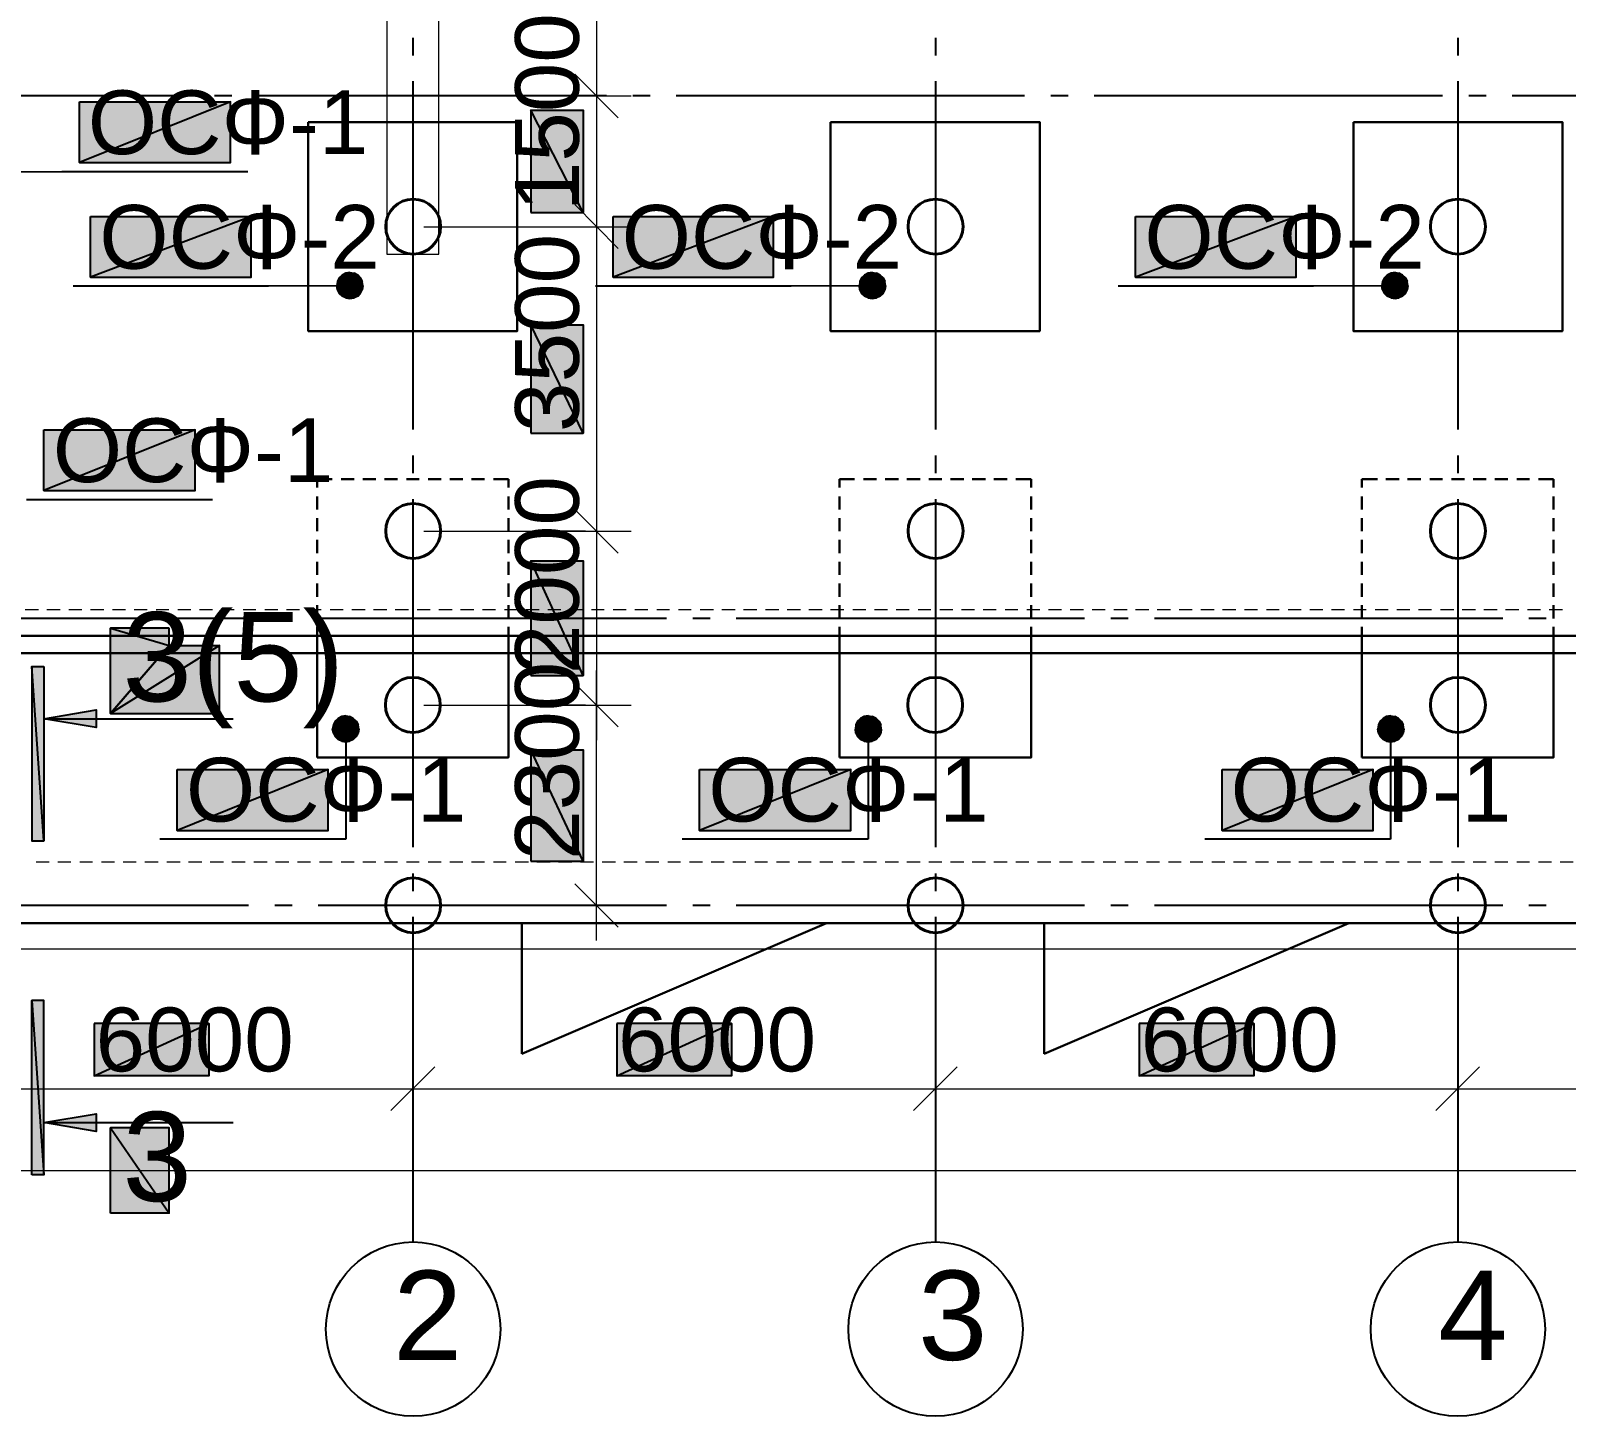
# Model space of a CAD drawing. Extents: x 8 to 21351, y 0 to 420.
# Drawn here: x 8861.2 to 8949.4, y 127.7 to 207.3 of the extents above; entities that cross this region are included whole.
import ezdxf

# ---------------------------------------------------------------- set-up
doc = ezdxf.new("R2010")
doc.units = 0
doc.styles.add('TEYPDFCAD_TEXT', font='arial.ttf')

msp = doc.modelspace()

# ---------------------------------------------------------------- hatches: boundary and pattern name
at = {"true_color": 0xffffff}
h = msp.add_hatch(color=0, dxfattribs=at)
h.paths.add_polyline_path([(8864.03, 203.221), (8872.708, 203.221), (8864.03, 199.729)])
h.paths.add_polyline_path([(8872.708, 203.221), (8864.03, 199.729), (8872.708, 199.729)])
h = msp.add_hatch(color=0, dxfattribs=at)
h.paths.add_polyline_path([(8889.959, 196.871), (8892.964, 196.871), (8889.959, 202.734)])
h.paths.add_polyline_path([(8892.964, 196.871), (8889.959, 202.734), (8892.964, 202.734)])
h = msp.add_hatch(color=0, dxfattribs=at)
h.paths.add_polyline_path([(8864.665, 196.638), (8873.893, 196.638), (8864.665, 193.146)])
h.paths.add_polyline_path([(8873.893, 196.638), (8864.665, 193.146), (8873.893, 193.146)])
h = msp.add_hatch(color=0, dxfattribs=at)
h.paths.add_polyline_path([(8894.679, 196.638), (8903.886, 196.638), (8894.679, 193.146)])
h.paths.add_polyline_path([(8903.886, 196.638), (8894.679, 193.146), (8903.886, 193.146)])
h = msp.add_hatch(color=0, dxfattribs=at)
h.paths.add_polyline_path([(8924.672, 196.638), (8933.901, 196.638), (8924.672, 193.146)])
h.paths.add_polyline_path([(8933.901, 196.638), (8924.672, 193.146), (8933.901, 193.146)])
h = msp.add_hatch(color=7)
h.paths.add_polyline_path([(8879.333, 193.379), (8879.121, 193.273), (8879.566, 192.659)])
h.paths.add_polyline_path([(8879.121, 193.273), (8879.566, 192.659), (8878.952, 193.103)])
h.paths.add_polyline_path([(8879.566, 192.659), (8878.952, 193.103), (8878.846, 192.892)])
h = msp.add_hatch(color=7)
h.paths.add_polyline_path([(8880.01, 193.273), (8879.799, 193.379), (8879.566, 192.659)])
h.paths.add_polyline_path([(8879.799, 193.379), (8879.566, 192.659), (8879.566, 193.421)])
h.paths.add_polyline_path([(8879.566, 192.659), (8879.566, 193.421), (8879.333, 193.379)])
h = msp.add_hatch(color=7)
h.paths.add_polyline_path([(8880.307, 192.659), (8880.264, 192.892), (8879.566, 192.659)])
h.paths.add_polyline_path([(8880.264, 192.892), (8879.566, 192.659), (8880.159, 193.103)])
h.paths.add_polyline_path([(8879.566, 192.659), (8880.159, 193.103), (8880.01, 193.273)])
h = msp.add_hatch(color=7)
h.paths.add_polyline_path([(8909.326, 193.379), (8909.115, 193.273), (8909.559, 192.659)])
h.paths.add_polyline_path([(8909.115, 193.273), (8909.559, 192.659), (8908.945, 193.103)])
h.paths.add_polyline_path([(8909.559, 192.659), (8908.945, 193.103), (8908.839, 192.892)])
h = msp.add_hatch(color=7)
h.paths.add_polyline_path([(8910.004, 193.273), (8909.792, 193.379), (8909.559, 192.659)])
h.paths.add_polyline_path([(8909.792, 193.379), (8909.559, 192.659), (8909.559, 193.421)])
h.paths.add_polyline_path([(8909.559, 192.659), (8909.559, 193.421), (8909.326, 193.379)])
h = msp.add_hatch(color=7)
h.paths.add_polyline_path([(8910.321, 192.659), (8910.279, 192.892), (8909.559, 192.659)])
h.paths.add_polyline_path([(8910.279, 192.892), (8909.559, 192.659), (8910.173, 193.103)])
h.paths.add_polyline_path([(8909.559, 192.659), (8910.173, 193.103), (8910.004, 193.273)])
h = msp.add_hatch(color=7)
h.paths.add_polyline_path([(8939.341, 193.379), (8939.129, 193.273), (8939.573, 192.659)])
h.paths.add_polyline_path([(8939.129, 193.273), (8939.573, 192.659), (8938.96, 193.103)])
h.paths.add_polyline_path([(8939.573, 192.659), (8938.96, 193.103), (8938.854, 192.892)])
h = msp.add_hatch(color=7)
h.paths.add_polyline_path([(8939.997, 193.273), (8939.785, 193.379), (8939.573, 192.659)])
h.paths.add_polyline_path([(8939.785, 193.379), (8939.573, 192.659), (8939.573, 193.421)])
h.paths.add_polyline_path([(8939.573, 192.659), (8939.573, 193.421), (8939.341, 193.379)])
h = msp.add_hatch(color=7)
h.paths.add_polyline_path([(8940.314, 192.659), (8940.272, 192.892), (8939.573, 192.659)])
h.paths.add_polyline_path([(8940.272, 192.892), (8939.573, 192.659), (8940.166, 193.103)])
h.paths.add_polyline_path([(8939.573, 192.659), (8940.166, 193.103), (8939.997, 193.273)])
h = msp.add_hatch(color=7)
h.paths.add_polyline_path([(8878.846, 192.892), (8878.804, 192.659), (8879.566, 192.659)])
h.paths.add_polyline_path([(8878.804, 192.659), (8879.566, 192.659), (8878.846, 192.426)])
h.paths.add_polyline_path([(8879.566, 192.659), (8878.846, 192.426), (8878.952, 192.214)])
h = msp.add_hatch(color=7)
h.paths.add_polyline_path([(8878.952, 192.214), (8879.121, 192.066), (8879.566, 192.659)])
h.paths.add_polyline_path([(8879.121, 192.066), (8879.566, 192.659), (8879.333, 191.96)])
h.paths.add_polyline_path([(8879.566, 192.659), (8879.333, 191.96), (8879.566, 191.918)])
h = msp.add_hatch(color=7)
h.paths.add_polyline_path([(8879.566, 191.918), (8879.799, 191.96), (8879.566, 192.659)])
h.paths.add_polyline_path([(8879.799, 191.96), (8879.566, 192.659), (8880.01, 192.066)])
h.paths.add_polyline_path([(8879.566, 192.659), (8880.01, 192.066), (8880.159, 192.214)])
h = msp.add_hatch(color=7)
h.paths.add_polyline_path([(8880.159, 192.214), (8880.264, 192.426), (8879.566, 192.659)])
h.paths.add_polyline_path([(8880.264, 192.426), (8879.566, 192.659), (8880.307, 192.659)])
h = msp.add_hatch(color=7)
h.paths.add_polyline_path([(8908.839, 192.892), (8908.818, 192.659), (8909.559, 192.659)])
h.paths.add_polyline_path([(8908.818, 192.659), (8909.559, 192.659), (8908.839, 192.426)])
h.paths.add_polyline_path([(8909.559, 192.659), (8908.839, 192.426), (8908.945, 192.214)])
h = msp.add_hatch(color=7)
h.paths.add_polyline_path([(8908.945, 192.214), (8909.115, 192.066), (8909.559, 192.659)])
h.paths.add_polyline_path([(8909.115, 192.066), (8909.559, 192.659), (8909.326, 191.96)])
h.paths.add_polyline_path([(8909.559, 192.659), (8909.326, 191.96), (8909.559, 191.918)])
h = msp.add_hatch(color=7)
h.paths.add_polyline_path([(8909.559, 191.918), (8909.792, 191.96), (8909.559, 192.659)])
h.paths.add_polyline_path([(8909.792, 191.96), (8909.559, 192.659), (8910.004, 192.066)])
h.paths.add_polyline_path([(8909.559, 192.659), (8910.004, 192.066), (8910.173, 192.214)])
h = msp.add_hatch(color=7)
h.paths.add_polyline_path([(8910.173, 192.214), (8910.279, 192.426), (8909.559, 192.659)])
h.paths.add_polyline_path([(8910.279, 192.426), (8909.559, 192.659), (8910.321, 192.659)])
h = msp.add_hatch(color=7)
h.paths.add_polyline_path([(8938.854, 192.892), (8938.811, 192.659), (8939.573, 192.659)])
h.paths.add_polyline_path([(8938.811, 192.659), (8939.573, 192.659), (8938.854, 192.426)])
h.paths.add_polyline_path([(8939.573, 192.659), (8938.854, 192.426), (8938.96, 192.214)])
h = msp.add_hatch(color=7)
h.paths.add_polyline_path([(8938.96, 192.214), (8939.129, 192.066), (8939.573, 192.659)])
h.paths.add_polyline_path([(8939.129, 192.066), (8939.573, 192.659), (8939.341, 191.96)])
h.paths.add_polyline_path([(8939.573, 192.659), (8939.341, 191.96), (8939.573, 191.918)])
h = msp.add_hatch(color=7)
h.paths.add_polyline_path([(8939.573, 191.918), (8939.785, 191.96), (8939.573, 192.659)])
h.paths.add_polyline_path([(8939.785, 191.96), (8939.573, 192.659), (8939.997, 192.066)])
h.paths.add_polyline_path([(8939.573, 192.659), (8939.997, 192.066), (8940.166, 192.214)])
h = msp.add_hatch(color=7)
h.paths.add_polyline_path([(8940.166, 192.214), (8940.272, 192.426), (8939.573, 192.659)])
h.paths.add_polyline_path([(8940.272, 192.426), (8939.573, 192.659), (8940.314, 192.659)])
h = msp.add_hatch(color=0, dxfattribs=at)
h.paths.add_polyline_path([(8889.959, 184.192), (8892.964, 184.192), (8889.959, 190.415)])
h.paths.add_polyline_path([(8892.964, 184.192), (8889.959, 190.415), (8892.964, 190.415)])
h = msp.add_hatch(color=0, dxfattribs=at)
h.paths.add_polyline_path([(8861.998, 184.383), (8870.676, 184.383), (8861.998, 180.89)])
h.paths.add_polyline_path([(8870.676, 184.383), (8861.998, 180.89), (8870.676, 180.89)])
h = msp.add_hatch(color=0, dxfattribs=at)
h.paths.add_polyline_path([(8889.959, 170.265), (8892.964, 170.265), (8889.959, 176.847)])
h.paths.add_polyline_path([(8892.964, 170.265), (8889.959, 176.847), (8892.964, 176.847)])
h = msp.add_hatch(color=0, dxfattribs=at)
h.paths.add_polyline_path([(8869.194, 172.995), (8865.808, 172.995), (8869.194, 172)])
h.paths.add_polyline_path([(8865.808, 172.995), (8869.194, 172), (8865.808, 168.084)])
h = msp.add_hatch(color=0, dxfattribs=at)
h.paths.add_polyline_path([(8869.194, 172), (8872.073, 172), (8865.808, 168.084)])
h.paths.add_polyline_path([(8872.073, 172), (8865.808, 168.084), (8872.073, 168.084)])
h = msp.add_hatch(color=7)
h.paths.add_polyline_path([(8861.998, 170.794), (8861.998, 160.782), (8861.299, 170.794)])
h.paths.add_polyline_path([(8861.998, 160.782), (8861.299, 170.794), (8861.299, 160.782)])
for points in [[(8861.998, 167.788), (8865.003, 168.296), (8865.003, 167.28)], [(8861.998, 144.589), (8865.003, 145.097), (8865.003, 144.082)]]:
    msp.add_hatch(color=7).paths.add_polyline_path(points)
h = msp.add_hatch(color=7)
h.paths.add_polyline_path([(8879.1, 167.915), (8878.889, 167.809), (8879.333, 167.196)])
h.paths.add_polyline_path([(8878.889, 167.809), (8879.333, 167.196), (8878.719, 167.64)])
h.paths.add_polyline_path([(8879.333, 167.196), (8878.719, 167.64), (8878.613, 167.428)])
h = msp.add_hatch(color=7)
h.paths.add_polyline_path([(8879.756, 167.809), (8879.545, 167.915), (8879.333, 167.196)])
h.paths.add_polyline_path([(8879.545, 167.915), (8879.333, 167.196), (8879.333, 167.958)])
h.paths.add_polyline_path([(8879.333, 167.196), (8879.333, 167.958), (8879.1, 167.915)])
h = msp.add_hatch(color=7)
h.paths.add_polyline_path([(8880.074, 167.196), (8880.032, 167.428), (8879.333, 167.196)])
h.paths.add_polyline_path([(8880.032, 167.428), (8879.333, 167.196), (8879.926, 167.64)])
h.paths.add_polyline_path([(8879.333, 167.196), (8879.926, 167.64), (8879.756, 167.809)])
h = msp.add_hatch(color=7)
h.paths.add_polyline_path([(8909.093, 167.915), (8908.882, 167.809), (8909.326, 167.196)])
h.paths.add_polyline_path([(8908.882, 167.809), (8909.326, 167.196), (8908.712, 167.64)])
h.paths.add_polyline_path([(8909.326, 167.196), (8908.712, 167.64), (8908.607, 167.428)])
h = msp.add_hatch(color=7)
h.paths.add_polyline_path([(8909.771, 167.809), (8909.559, 167.915), (8909.326, 167.196)])
h.paths.add_polyline_path([(8909.559, 167.915), (8909.326, 167.196), (8909.326, 167.958)])
h.paths.add_polyline_path([(8909.326, 167.196), (8909.326, 167.958), (8909.093, 167.915)])
h = msp.add_hatch(color=7)
h.paths.add_polyline_path([(8910.067, 167.196), (8910.046, 167.428), (8909.326, 167.196)])
h.paths.add_polyline_path([(8910.046, 167.428), (8909.326, 167.196), (8909.94, 167.64)])
h.paths.add_polyline_path([(8909.326, 167.196), (8909.94, 167.64), (8909.771, 167.809)])
h = msp.add_hatch(color=7)
h.paths.add_polyline_path([(8939.087, 167.915), (8938.896, 167.809), (8939.319, 167.196)])
h.paths.add_polyline_path([(8938.896, 167.809), (8939.319, 167.196), (8938.727, 167.64)])
h.paths.add_polyline_path([(8939.319, 167.196), (8938.727, 167.64), (8938.621, 167.428)])
h = msp.add_hatch(color=7)
h.paths.add_polyline_path([(8939.764, 167.809), (8939.552, 167.915), (8939.319, 167.196)])
h.paths.add_polyline_path([(8939.552, 167.915), (8939.319, 167.196), (8939.319, 167.958)])
h.paths.add_polyline_path([(8939.319, 167.196), (8939.319, 167.958), (8939.087, 167.915)])
h = msp.add_hatch(color=7)
h.paths.add_polyline_path([(8940.081, 167.196), (8940.039, 167.428), (8939.319, 167.196)])
h.paths.add_polyline_path([(8940.039, 167.428), (8939.319, 167.196), (8939.933, 167.64)])
h.paths.add_polyline_path([(8939.319, 167.196), (8939.933, 167.64), (8939.764, 167.809)])
h = msp.add_hatch(color=7)
h.paths.add_polyline_path([(8878.613, 167.428), (8878.571, 167.196), (8879.333, 167.196)])
h.paths.add_polyline_path([(8878.571, 167.196), (8879.333, 167.196), (8878.613, 166.963)])
h.paths.add_polyline_path([(8879.333, 167.196), (8878.613, 166.963), (8878.719, 166.772)])
h = msp.add_hatch(color=7)
h.paths.add_polyline_path([(8878.719, 166.772), (8878.889, 166.603), (8879.333, 167.196)])
h.paths.add_polyline_path([(8878.889, 166.603), (8879.333, 167.196), (8879.1, 166.497)])
h.paths.add_polyline_path([(8879.333, 167.196), (8879.1, 166.497), (8879.333, 166.455)])
h = msp.add_hatch(color=7)
h.paths.add_polyline_path([(8879.333, 166.455), (8879.545, 166.497), (8879.333, 167.196)])
h.paths.add_polyline_path([(8879.545, 166.497), (8879.333, 167.196), (8879.756, 166.603)])
h.paths.add_polyline_path([(8879.333, 167.196), (8879.756, 166.603), (8879.926, 166.772)])
h = msp.add_hatch(color=7)
h.paths.add_polyline_path([(8879.926, 166.772), (8880.032, 166.963), (8879.333, 167.196)])
h.paths.add_polyline_path([(8880.032, 166.963), (8879.333, 167.196), (8880.074, 167.196)])
h = msp.add_hatch(color=7)
h.paths.add_polyline_path([(8908.607, 167.428), (8908.585, 167.196), (8909.326, 167.196)])
h.paths.add_polyline_path([(8908.585, 167.196), (8909.326, 167.196), (8908.607, 166.963)])
h.paths.add_polyline_path([(8909.326, 167.196), (8908.607, 166.963), (8908.712, 166.772)])
h = msp.add_hatch(color=7)
h.paths.add_polyline_path([(8908.712, 166.772), (8908.882, 166.603), (8909.326, 167.196)])
h.paths.add_polyline_path([(8908.882, 166.603), (8909.326, 167.196), (8909.093, 166.497)])
h.paths.add_polyline_path([(8909.326, 167.196), (8909.093, 166.497), (8909.326, 166.455)])
h = msp.add_hatch(color=7)
h.paths.add_polyline_path([(8909.326, 166.455), (8909.559, 166.497), (8909.326, 167.196)])
h.paths.add_polyline_path([(8909.559, 166.497), (8909.326, 167.196), (8909.771, 166.603)])
h.paths.add_polyline_path([(8909.326, 167.196), (8909.771, 166.603), (8909.94, 166.772)])
h = msp.add_hatch(color=7)
h.paths.add_polyline_path([(8909.94, 166.772), (8910.046, 166.963), (8909.326, 167.196)])
h.paths.add_polyline_path([(8910.046, 166.963), (8909.326, 167.196), (8910.067, 167.196)])
h = msp.add_hatch(color=7)
h.paths.add_polyline_path([(8938.621, 167.428), (8938.579, 167.196), (8939.319, 167.196)])
h.paths.add_polyline_path([(8938.579, 167.196), (8939.319, 167.196), (8938.621, 166.963)])
h.paths.add_polyline_path([(8939.319, 167.196), (8938.621, 166.963), (8938.727, 166.772)])
h = msp.add_hatch(color=7)
h.paths.add_polyline_path([(8938.727, 166.772), (8938.896, 166.603), (8939.319, 167.196)])
h.paths.add_polyline_path([(8938.896, 166.603), (8939.319, 167.196), (8939.087, 166.497)])
h.paths.add_polyline_path([(8939.319, 167.196), (8939.087, 166.497), (8939.319, 166.455)])
h = msp.add_hatch(color=7)
h.paths.add_polyline_path([(8939.319, 166.455), (8939.552, 166.497), (8939.319, 167.196)])
h.paths.add_polyline_path([(8939.552, 166.497), (8939.319, 167.196), (8939.764, 166.603)])
h.paths.add_polyline_path([(8939.319, 167.196), (8939.764, 166.603), (8939.933, 166.772)])
h = msp.add_hatch(color=7)
h.paths.add_polyline_path([(8939.933, 166.772), (8940.039, 166.963), (8939.319, 167.196)])
h.paths.add_polyline_path([(8940.039, 166.963), (8939.319, 167.196), (8940.081, 167.196)])
h = msp.add_hatch(color=0, dxfattribs=at)
h.paths.add_polyline_path([(8889.959, 159.597), (8892.964, 159.597), (8889.959, 166.01)])
h.paths.add_polyline_path([(8892.964, 159.597), (8889.959, 166.01), (8892.964, 166.01)])
h = msp.add_hatch(color=0, dxfattribs=at)
h.paths.add_polyline_path([(8869.639, 164.867), (8878.317, 164.867), (8869.639, 161.375)])
h.paths.add_polyline_path([(8878.317, 164.867), (8869.639, 161.375), (8878.317, 161.375)])
h = msp.add_hatch(color=0, dxfattribs=at)
h.paths.add_polyline_path([(8899.632, 164.867), (8908.331, 164.867), (8899.632, 161.375)])
h.paths.add_polyline_path([(8908.331, 164.867), (8899.632, 161.375), (8908.331, 161.375)])
h = msp.add_hatch(color=0, dxfattribs=at)
h.paths.add_polyline_path([(8929.646, 164.867), (8938.325, 164.867), (8929.646, 161.375)])
h.paths.add_polyline_path([(8938.325, 164.867), (8929.646, 161.375), (8938.325, 161.375)])
h = msp.add_hatch(color=7)
h.paths.add_polyline_path([(8861.299, 141.584), (8861.299, 151.596), (8861.998, 141.584)])
h.paths.add_polyline_path([(8861.299, 151.596), (8861.998, 141.584), (8861.998, 151.596)])
h = msp.add_hatch(color=0, dxfattribs=at)
h.paths.add_polyline_path([(8864.876, 150.283), (8864.876, 147.278), (8871.459, 150.283)])
h.paths.add_polyline_path([(8864.876, 147.278), (8871.459, 150.283), (8871.459, 147.278)])
h = msp.add_hatch(color=0, dxfattribs=at)
h.paths.add_polyline_path([(8894.891, 150.283), (8894.891, 147.278), (8901.473, 150.283)])
h.paths.add_polyline_path([(8894.891, 147.278), (8901.473, 150.283), (8901.473, 147.278)])
h = msp.add_hatch(color=0, dxfattribs=at)
h.paths.add_polyline_path([(8924.884, 150.283), (8924.884, 147.278), (8931.467, 150.283)])
h.paths.add_polyline_path([(8924.884, 147.278), (8931.467, 150.283), (8931.467, 147.278)])
h = msp.add_hatch(color=0, dxfattribs=at)
h.paths.add_polyline_path([(8865.808, 139.382), (8865.808, 144.293), (8869.194, 139.382)])
h.paths.add_polyline_path([(8865.808, 144.293), (8869.194, 139.382), (8869.194, 144.293)])

# ---------------------------------------------------------------- linework, layer by layer
at = {"color": 7, "lineweight": 5}
for p, q in [((8893.726, 220.557), (8893.726, 201.549)), ((8893.726, 205.549), (8893.726, 194.056)), ((8892.478, 204.809), (8894.975, 202.311)), ((8894.975, 202.311), (8892.478, 204.809)), ((8883.799, 203.56), (8895.716, 203.56)), ((8883.799, 203.56), (8895.716, 203.56)), ((8893.726, 198.056), (8893.726, 176.551)), ((8892.478, 197.316), (8894.975, 194.797)), ((8894.975, 194.797), (8892.478, 197.316)), ((8883.799, 196.046), (8895.716, 196.046)), ((8883.799, 196.046), (8895.716, 196.046)), ((8893.726, 180.552), (8893.726, 166.56)), ((8892.478, 179.811), (8894.975, 177.292)), ((8894.975, 177.292), (8892.478, 179.811)), ((8883.799, 178.562), (8895.716, 178.562)), ((8893.091, 178.562), (8891.716, 178.562)), ((8860.918, 174.054), (8861.68, 174.054)), ((8862.167, 174.054), (8862.929, 174.054)), ((8863.416, 174.054), (8864.178, 174.054)), ((8864.665, 174.054), (8865.427, 174.054)), ((8865.935, 174.054), (8866.675, 174.054)), ((8867.183, 174.054), (8867.924, 174.054)), ((8868.432, 174.054), (8869.173, 174.054)), ((8869.681, 174.054), (8870.422, 174.054)), ((8870.93, 174.054), (8871.671, 174.054)), ((8872.179, 174.054), (8872.92, 174.054)), ((8873.428, 174.054), (8874.168, 174.054)), ((8874.676, 174.054), (8875.417, 174.054)), ((8875.925, 174.054), (8876.666, 174.054)), ((8877.174, 174.054), (8877.915, 174.054)), ((8878.423, 174.054), (8879.185, 174.054)), ((8879.672, 174.054), (8880.434, 174.054)), ((8880.921, 174.054), (8881.683, 174.054)), ((8882.169, 174.054), (8882.931, 174.054)), ((8883.418, 174.054), (8884.18, 174.054)), ((8884.667, 174.054), (8885.429, 174.054)), ((8885.916, 174.054), (8886.678, 174.054)), ((8887.186, 174.054), (8887.927, 174.054)), ((8888.435, 174.054), (8889.176, 174.054)), ((8889.684, 174.054), (8890.424, 174.054)), ((8890.932, 174.054), (8891.673, 174.054)), ((8892.181, 174.054), (8892.922, 174.054)), ((8893.43, 174.054), (8894.171, 174.054)), ((8894.679, 174.054), (8895.42, 174.054)), ((8895.928, 174.054), (8896.669, 174.054)), ((8897.177, 174.054), (8897.917, 174.054)), ((8898.425, 174.054), (8899.166, 174.054)), ((8899.674, 174.054), (8900.436, 174.054)), ((8900.923, 174.054), (8901.685, 174.054)), ((8902.172, 174.054), (8902.934, 174.054)), ((8903.421, 174.054), (8904.183, 174.054)), ((8904.67, 174.054), (8905.432, 174.054)), ((8905.918, 174.054), (8906.68, 174.054)), ((8907.167, 174.054), (8907.929, 174.054)), ((8908.437, 174.054), (8909.178, 174.054)), ((8909.686, 174.054), (8910.427, 174.054)), ((8910.935, 174.054), (8911.676, 174.054)), ((8912.184, 174.054), (8912.925, 174.054)), ((8913.433, 174.054), (8914.173, 174.054)), ((8914.681, 174.054), (8915.422, 174.054)), ((8915.93, 174.054), (8916.671, 174.054)), ((8917.179, 174.054), (8917.92, 174.054)), ((8918.428, 174.054), (8919.169, 174.054)), ((8919.677, 174.054), (8920.418, 174.054)), ((8920.926, 174.054), (8921.688, 174.054)), ((8922.174, 174.054), (8922.936, 174.054)), ((8923.423, 174.054), (8924.185, 174.054)), ((8924.672, 174.054), (8925.434, 174.054)), ((8925.921, 174.054), (8926.683, 174.054)), ((8927.17, 174.054), (8927.932, 174.054)), ((8928.419, 174.054), (8929.181, 174.054)), ((8929.667, 174.054), (8930.429, 174.054)), ((8930.937, 174.054), (8931.678, 174.054)), ((8932.186, 174.054), (8932.927, 174.054)), ((8933.435, 174.054), (8934.176, 174.054)), ((8934.684, 174.054), (8935.425, 174.054)), ((8935.933, 174.054), (8936.674, 174.054)), ((8937.182, 174.054), (8937.922, 174.054)), ((8938.43, 174.054), (8939.171, 174.054)), ((8939.679, 174.054), (8940.42, 174.054)), ((8940.928, 174.054), (8941.669, 174.054)), ((8942.177, 174.054), (8942.939, 174.054)), ((8943.426, 174.054), (8944.188, 174.054)), ((8944.675, 174.054), (8945.437, 174.054)), ((8945.923, 174.054), (8946.685, 174.054)), ((8947.172, 174.054), (8947.934, 174.054)), ((8948.421, 174.054), (8949.183, 174.054)), ((8893.726, 155.046), (8893.726, 170.561)), ((8894.975, 167.322), (8892.478, 169.82)), ((8892.478, 169.82), (8894.975, 167.322)), ((8883.799, 168.571), (8895.716, 168.571)), ((8893.091, 168.571), (8891.716, 168.571)), ((8862.294, 159.554), (8861.553, 159.554)), ((8863.543, 159.554), (8862.802, 159.554)), ((8864.792, 159.554), (8864.051, 159.554)), ((8866.04, 159.554), (8865.3, 159.554)), ((8867.289, 159.554), (8866.548, 159.554)), ((8868.559, 159.554), (8867.797, 159.554)), ((8869.808, 159.554), (8869.046, 159.554)), ((8871.057, 159.554), (8870.295, 159.554)), ((8872.306, 159.554), (8871.544, 159.554)), ((8873.555, 159.554), (8872.793, 159.554)), ((8874.803, 159.554), (8874.041, 159.554)), ((8876.052, 159.554), (8875.29, 159.554)), ((8877.301, 159.554), (8876.56, 159.554)), ((8878.55, 159.554), (8877.809, 159.554)), ((8879.799, 159.554), (8879.058, 159.554)), ((8881.048, 159.554), (8880.307, 159.554)), ((8882.296, 159.554), (8881.556, 159.554)), ((8883.545, 159.554), (8882.804, 159.554)), ((8884.794, 159.554), (8884.053, 159.554)), ((8886.043, 159.554), (8885.302, 159.554)), ((8887.292, 159.554), (8886.551, 159.554)), ((8888.541, 159.554), (8887.8, 159.554)), ((8889.811, 159.554), (8889.049, 159.554)), ((8891.059, 159.554), (8890.297, 159.554)), ((8892.308, 159.554), (8891.546, 159.554)), ((8893.557, 159.554), (8892.795, 159.554)), ((8894.806, 159.554), (8894.044, 159.554)), ((8896.055, 159.554), (8895.293, 159.554)), ((8897.304, 159.554), (8896.542, 159.554)), ((8898.552, 159.554), (8897.812, 159.554)), ((8899.801, 159.554), (8899.06, 159.554)), ((8901.05, 159.554), (8900.309, 159.554)), ((8902.299, 159.554), (8901.558, 159.554)), ((8903.548, 159.554), (8902.807, 159.554)), ((8904.797, 159.554), (8904.056, 159.554)), ((8906.045, 159.554), (8905.305, 159.554)), ((8907.294, 159.554), (8906.553, 159.554)), ((8908.543, 159.554), (8907.802, 159.554)), ((8909.792, 159.554), (8909.051, 159.554)), ((8911.062, 159.554), (8910.3, 159.554)), ((8912.311, 159.554), (8911.549, 159.554)), ((8913.56, 159.554), (8912.798, 159.554)), ((8914.808, 159.554), (8914.046, 159.554)), ((8916.057, 159.554), (8915.295, 159.554)), ((8917.306, 159.554), (8916.544, 159.554)), ((8918.555, 159.554), (8917.793, 159.554)), ((8919.804, 159.554), (8919.042, 159.554)), ((8921.053, 159.554), (8920.312, 159.554)), ((8922.301, 159.554), (8921.561, 159.554)), ((8923.55, 159.554), (8922.809, 159.554)), ((8924.799, 159.554), (8924.058, 159.554)), ((8926.048, 159.554), (8925.307, 159.554)), ((8927.297, 159.554), (8926.556, 159.554)), ((8928.546, 159.554), (8927.805, 159.554)), ((8929.794, 159.554), (8929.054, 159.554)), ((8931.043, 159.554), (8930.302, 159.554)), ((8932.313, 159.554), (8931.551, 159.554)), ((8933.562, 159.554), (8932.8, 159.554)), ((8934.811, 159.554), (8934.049, 159.554)), ((8936.06, 159.554), (8935.298, 159.554)), ((8937.309, 159.554), (8936.547, 159.554)), ((8938.557, 159.554), (8937.795, 159.554)), ((8939.806, 159.554), (8939.044, 159.554)), ((8941.055, 159.554), (8940.293, 159.554)), ((8942.304, 159.554), (8941.563, 159.554)), ((8943.553, 159.554), (8942.812, 159.554)), ((8944.802, 159.554), (8944.061, 159.554)), ((8946.05, 159.554), (8945.31, 159.554)), ((8947.299, 159.554), (8946.558, 159.554)), ((8948.548, 159.554), (8947.807, 159.554)), ((8949.797, 159.554), (8949.056, 159.554)), ((8892.478, 158.305), (8894.975, 155.808)), ((8883.799, 157.057), (8895.716, 157.057)), ((9184.768, 154.559), (8851.605, 154.559)), ((8883.185, 147.151), (8883.185, 148.526)), ((8883.185, 147.151), (8883.185, 148.526)), ((8913.179, 147.151), (8913.179, 148.526)), ((8913.179, 147.151), (8913.179, 148.526)), ((8943.172, 147.151), (8943.172, 148.526)), ((8943.172, 147.151), (8943.172, 148.526)), ((8881.915, 145.288), (8884.434, 147.786)), ((8884.434, 147.786), (8881.915, 145.288)), ((8911.93, 145.288), (8914.427, 147.786)), ((8914.427, 147.786), (8911.93, 145.288)), ((8941.923, 145.288), (8944.421, 147.786)), ((8944.421, 147.786), (8941.923, 145.288)), ((8851.181, 146.537), (8885.175, 146.537)), ((8881.175, 146.537), (8915.168, 146.537)), ((8911.168, 146.537), (8945.183, 146.537)), ((8941.182, 146.537), (8975.176, 146.537)), ((8851.181, 141.838), (9185.191, 141.838))]:
    msp.add_line(p, q, dxfattribs=at)
at = {"color": 7, "lineweight": 25}
for p, q in [((8883.185, 206.904), (8883.185, 205.888)), ((8913.179, 206.904), (8913.179, 205.888)), ((8943.172, 206.904), (8943.172, 205.888)), ((8883.185, 204.406), (8883.185, 184.404)), ((8913.179, 204.406), (8913.179, 184.404)), ((8943.172, 204.406), (8943.172, 184.404)), ((8870.295, 203.56), (8850.292, 203.56)), ((8872.793, 203.56), (8871.798, 203.56)), ((8894.298, 203.56), (8874.295, 203.56)), ((8896.796, 203.56), (8895.801, 203.56)), ((8918.301, 203.56), (8898.298, 203.56)), ((8920.799, 203.56), (8919.804, 203.56)), ((8942.304, 203.56), (8922.301, 203.56)), ((8944.802, 203.56), (8943.807, 203.56)), ((8966.307, 203.56), (8946.304, 203.56)), ((8859.331, 199.2), (8863.014, 199.221)), ((8863.014, 199.221), (8873.703, 199.221)), ((8874.888, 192.638), (8863.67, 192.638)), ((8879.566, 192.659), (8874.888, 192.638)), ((8904.902, 192.638), (8893.663, 192.638)), ((8909.559, 192.659), (8904.902, 192.638)), ((8934.896, 192.638), (8923.677, 192.638)), ((8939.573, 192.659), (8934.896, 192.638)), ((8883.185, 182.901), (8883.185, 181.885)), ((8913.179, 182.901), (8913.179, 181.885)), ((8943.172, 182.901), (8943.172, 181.885)), ((8861.003, 180.382), (8871.671, 180.382)), ((8883.185, 180.404), (8883.185, 160.401)), ((8913.179, 180.404), (8913.179, 160.401)), ((8943.172, 180.404), (8943.172, 160.401)), ((8873.745, 173.546), (8853.743, 173.546)), ((8876.243, 173.546), (8875.248, 173.546)), ((8897.748, 173.546), (8877.746, 173.546)), ((8900.246, 173.546), (8899.251, 173.546)), ((8921.751, 173.546), (8901.749, 173.546)), ((8924.249, 173.546), (8923.254, 173.546)), ((8945.754, 173.546), (8925.752, 173.546)), ((8948.252, 173.546), (8947.257, 173.546)), ((8861.998, 167.788), (8872.856, 167.788)), ((8879.333, 167.196), (8879.333, 160.867)), ((8909.326, 167.196), (8909.326, 160.867)), ((8939.319, 167.196), (8939.319, 160.867)), ((8879.333, 160.867), (8868.644, 160.867)), ((8909.326, 160.867), (8898.637, 160.867)), ((8939.319, 160.867), (8928.651, 160.867)), ((8883.185, 158.898), (8883.185, 157.882)), ((8913.179, 158.898), (8913.179, 157.882)), ((8943.172, 158.898), (8943.172, 157.882)), ((8873.745, 157.057), (8853.743, 157.057)), ((8876.243, 157.057), (8875.248, 157.057)), ((8897.748, 157.057), (8877.746, 157.057)), ((8900.246, 157.057), (8899.251, 157.057)), ((8921.751, 157.057), (8901.749, 157.057)), ((8924.249, 157.057), (8923.254, 157.057)), ((8945.754, 157.057), (8925.752, 157.057)), ((8948.252, 157.057), (8947.257, 157.057)), ((8883.185, 156.4), (8883.185, 142.706)), ((8913.179, 156.4), (8913.179, 142.706)), ((8943.172, 156.4), (8943.172, 142.706)), ((8861.998, 144.589), (8872.856, 144.589)), ((8883.185, 142.706), (8883.185, 137.71)), ((8913.179, 142.706), (8913.179, 137.71)), ((8943.172, 142.706), (8943.172, 137.71))]:
    msp.add_line(p, q, dxfattribs=at)
at = {"color": 0, "lineweight": 0, "true_color": 0xffffff}
for p, q in [((8864.03, 199.729), (8872.708, 199.729)), ((8864.665, 193.146), (8873.893, 193.146)), ((8894.679, 193.146), (8903.886, 193.146)), ((8924.672, 193.146), (8933.901, 193.146)), ((8861.998, 180.89), (8870.676, 180.89)), ((8869.639, 161.375), (8878.317, 161.375)), ((8899.632, 161.375), (8908.331, 161.375)), ((8929.646, 161.375), (8938.325, 161.375)), ((8869.194, 139.382), (8869.194, 144.293))]:
    msp.add_line(p, q, dxfattribs=at)
at = {"color": 7, "lineweight": 30}
for p, q in [((8878.55, 181.547), (8877.682, 181.547)), ((8877.682, 181.547), (8877.682, 181.06)), ((8879.799, 181.547), (8879.058, 181.547)), ((8881.048, 181.547), (8880.307, 181.547)), ((8882.296, 181.547), (8881.556, 181.547)), ((8883.545, 181.547), (8882.804, 181.547)), ((8884.794, 181.547), (8884.053, 181.547)), ((8886.043, 181.547), (8885.302, 181.547)), ((8887.292, 181.547), (8886.551, 181.547)), ((8888.668, 181.547), (8887.8, 181.547)), ((8888.668, 181.06), (8888.668, 181.547)), ((8908.543, 181.547), (8907.675, 181.547)), ((8907.675, 181.547), (8907.675, 181.06)), ((8909.792, 181.547), (8909.051, 181.547)), ((8911.062, 181.547), (8910.3, 181.547)), ((8912.311, 181.547), (8911.549, 181.547)), ((8913.56, 181.547), (8912.798, 181.547)), ((8914.808, 181.547), (8914.046, 181.547)), ((8916.057, 181.547), (8915.295, 181.547)), ((8917.306, 181.547), (8916.544, 181.547)), ((8918.682, 181.547), (8917.793, 181.547)), ((8918.682, 181.06), (8918.682, 181.547)), ((8938.557, 181.547), (8937.668, 181.547)), ((8937.668, 181.547), (8937.668, 181.06)), ((8939.806, 181.547), (8939.044, 181.547)), ((8941.055, 181.547), (8940.293, 181.547)), ((8942.304, 181.547), (8941.563, 181.547)), ((8943.553, 181.547), (8942.812, 181.547)), ((8944.802, 181.547), (8944.061, 181.547)), ((8946.05, 181.547), (8945.31, 181.547)), ((8947.299, 181.547), (8946.558, 181.547)), ((8948.675, 181.547), (8947.807, 181.547)), ((8948.675, 181.06), (8948.675, 181.547)), ((8877.682, 180.552), (8877.682, 179.811)), ((8888.668, 179.811), (8888.668, 180.552)), ((8907.675, 180.552), (8907.675, 179.811)), ((8918.682, 179.811), (8918.682, 180.552)), ((8937.668, 180.552), (8937.668, 179.811)), ((8948.675, 179.811), (8948.675, 180.552)), ((8877.682, 179.303), (8877.682, 178.562)), ((8888.668, 178.562), (8888.668, 179.303)), ((8907.675, 179.303), (8907.675, 178.562)), ((8918.682, 178.562), (8918.682, 179.303)), ((8937.668, 179.303), (8937.668, 178.562)), ((8948.675, 178.562), (8948.675, 179.303)), ((8877.682, 178.054), (8877.682, 177.292)), ((8888.668, 177.292), (8888.668, 178.054)), ((8907.675, 178.054), (8907.675, 177.292)), ((8918.682, 177.292), (8918.682, 178.054)), ((8937.668, 178.054), (8937.668, 177.292)), ((8948.675, 177.292), (8948.675, 178.054)), ((8877.682, 176.805), (8877.682, 176.043)), ((8888.668, 176.043), (8888.668, 176.805)), ((8907.675, 176.805), (8907.675, 176.043)), ((8918.682, 176.043), (8918.682, 176.805)), ((8937.668, 176.805), (8937.668, 176.043)), ((8948.675, 176.043), (8948.675, 176.805)), ((8877.682, 175.556), (8877.682, 174.794)), ((8888.668, 174.794), (8888.668, 175.556)), ((8907.675, 175.556), (8907.675, 174.794)), ((8918.682, 174.794), (8918.682, 175.556)), ((8937.668, 175.556), (8937.668, 174.794)), ((8948.675, 174.794), (8948.675, 175.556)), ((8877.682, 174.308), (8877.682, 173.546)), ((8888.668, 173.546), (8888.668, 174.308)), ((8907.675, 174.308), (8907.675, 173.546)), ((8918.682, 173.546), (8918.682, 174.308)), ((8937.668, 174.308), (8937.668, 173.546)), ((8948.675, 173.546), (8948.675, 174.308)), ((8877.682, 173.059), (8877.682, 172.551)), ((8888.668, 172.551), (8888.668, 173.059)), ((8907.675, 173.059), (8907.675, 172.551)), ((8918.682, 172.551), (8918.682, 173.059)), ((8937.668, 173.059), (8937.668, 172.551)), ((8948.675, 172.551), (8948.675, 173.059)), ((8877.682, 172.551), (8878.55, 172.551)), ((8879.058, 172.551), (8879.799, 172.551)), ((8880.307, 172.551), (8881.048, 172.551)), ((8881.556, 172.551), (8882.296, 172.551)), ((8882.804, 172.551), (8883.545, 172.551)), ((8884.053, 172.551), (8884.794, 172.551)), ((8885.302, 172.551), (8886.043, 172.551)), ((8886.551, 172.551), (8887.292, 172.551)), ((8887.8, 172.551), (8888.668, 172.551)), ((8907.675, 172.551), (8908.543, 172.551)), ((8909.051, 172.551), (8909.792, 172.551)), ((8910.3, 172.551), (8911.062, 172.551)), ((8911.549, 172.551), (8912.311, 172.551)), ((8912.798, 172.551), (8913.56, 172.551)), ((8914.046, 172.551), (8914.808, 172.551)), ((8915.295, 172.551), (8916.057, 172.551)), ((8916.544, 172.551), (8917.306, 172.551)), ((8917.793, 172.551), (8918.682, 172.551)), ((8937.668, 172.551), (8938.557, 172.551)), ((8939.044, 172.551), (8939.806, 172.551)), ((8940.293, 172.551), (8941.055, 172.551)), ((8941.563, 172.551), (8942.304, 172.551)), ((8942.812, 172.551), (8943.553, 172.551)), ((8944.061, 172.551), (8944.802, 172.551)), ((8945.31, 172.551), (8946.05, 172.551)), ((8946.558, 172.551), (8947.299, 172.551)), ((8947.807, 172.551), (8948.675, 172.551))]:
    msp.add_line(p, q, dxfattribs=at)
for points in [[(8852.176, 264.562), (9184.197, 264.562), (9184.197, 172.551), (8852.176, 172.551)], [(8877.174, 202.057), (8889.176, 202.057), (8889.176, 190.055), (8877.174, 190.055)], [(8907.167, 202.057), (8919.169, 202.057), (8919.169, 190.055), (8907.167, 190.055)], [(8937.182, 202.057), (8949.183, 202.057), (8949.183, 190.055), (8937.182, 190.055)], [(8877.682, 165.566), (8877.682, 172.551), (8888.668, 172.551), (8888.668, 165.566)], [(8907.675, 165.566), (8907.675, 172.551), (8918.682, 172.551), (8918.682, 165.566)], [(8937.668, 165.566), (8937.668, 172.551), (8948.675, 172.551), (8948.675, 165.566)], [(8852.176, 171.556), (9184.197, 171.556), (9184.197, 156.041), (8852.176, 156.041)], [(8889.43, 148.548), (8906.934, 156.041), (8889.43, 156.041)], [(8919.423, 148.548), (8936.928, 156.041), (8919.423, 156.041)]]:
    msp.add_lwpolyline(points, close=True, dxfattribs=at)
at = {"color": 7, "lineweight": 5}
msp.add_lwpolyline([(8884.667, 220.133), (8881.683, 220.133), (8881.683, 194.479), (8884.667, 194.479)], close=True, dxfattribs=at)
at = {"color": 0, "true_color": 0xffffff}
for points in [[(8864.03, 203.221), (8872.708, 203.221), (8864.03, 199.729)], [(8872.708, 203.221), (8864.03, 199.729), (8872.708, 199.729)], [(8889.959, 196.871), (8892.964, 196.871), (8889.959, 202.734)], [(8892.964, 196.871), (8889.959, 202.734), (8892.964, 202.734)], [(8864.665, 196.638), (8873.893, 196.638), (8864.665, 193.146)], [(8873.893, 196.638), (8864.665, 193.146), (8873.893, 193.146)], [(8894.679, 196.638), (8903.886, 196.638), (8894.679, 193.146)], [(8903.886, 196.638), (8894.679, 193.146), (8903.886, 193.146)], [(8924.672, 196.638), (8933.901, 196.638), (8924.672, 193.146)], [(8933.901, 196.638), (8924.672, 193.146), (8933.901, 193.146)], [(8889.959, 184.192), (8892.964, 184.192), (8889.959, 190.415)], [(8892.964, 184.192), (8889.959, 190.415), (8892.964, 190.415)], [(8861.998, 184.383), (8870.676, 184.383), (8861.998, 180.89)], [(8870.676, 184.383), (8861.998, 180.89), (8870.676, 180.89)], [(8889.959, 170.265), (8892.964, 170.265), (8889.959, 176.847)], [(8892.964, 170.265), (8889.959, 176.847), (8892.964, 176.847)], [(8869.194, 172.995), (8865.808, 172.995), (8869.194, 172)], [(8865.808, 172.995), (8869.194, 172), (8865.808, 168.084)], [(8869.194, 172), (8872.073, 172), (8865.808, 168.084)], [(8872.073, 172), (8865.808, 168.084), (8872.073, 168.084)], [(8889.959, 159.597), (8892.964, 159.597), (8889.959, 166.01)], [(8892.964, 159.597), (8889.959, 166.01), (8892.964, 166.01)], [(8869.639, 164.867), (8878.317, 164.867), (8869.639, 161.375)], [(8878.317, 164.867), (8869.639, 161.375), (8878.317, 161.375)], [(8899.632, 164.867), (8908.331, 164.867), (8899.632, 161.375)], [(8908.331, 164.867), (8899.632, 161.375), (8908.331, 161.375)], [(8929.646, 164.867), (8938.325, 164.867), (8929.646, 161.375)], [(8938.325, 164.867), (8929.646, 161.375), (8938.325, 161.375)], [(8864.876, 150.283), (8864.876, 147.278), (8871.459, 150.283)], [(8864.876, 147.278), (8871.459, 150.283), (8871.459, 147.278)], [(8894.891, 150.283), (8894.891, 147.278), (8901.473, 150.283)], [(8894.891, 147.278), (8901.473, 150.283), (8901.473, 147.278)], [(8924.884, 150.283), (8924.884, 147.278), (8931.467, 150.283)], [(8924.884, 147.278), (8931.467, 150.283), (8931.467, 147.278)], [(8865.808, 139.382), (8865.808, 144.293), (8869.194, 139.382)], [(8865.808, 144.293), (8869.194, 139.382), (8869.194, 144.293)]]:
    msp.add_lwpolyline(points, close=True, dxfattribs=at)
at = {"color": 7}
for points in [[(8879.566, 192.659), (8878.952, 193.103), (8878.846, 192.892)], [(8879.121, 193.273), (8879.566, 192.659), (8878.952, 193.103)], [(8879.333, 193.379), (8879.121, 193.273), (8879.566, 192.659)], [(8879.566, 192.659), (8879.566, 193.421), (8879.333, 193.379)], [(8879.799, 193.379), (8879.566, 192.659), (8879.566, 193.421)], [(8880.01, 193.273), (8879.799, 193.379), (8879.566, 192.659)], [(8879.566, 192.659), (8880.159, 193.103), (8880.01, 193.273)], [(8880.264, 192.892), (8879.566, 192.659), (8880.159, 193.103)], [(8909.559, 192.659), (8908.945, 193.103), (8908.839, 192.892)], [(8909.115, 193.273), (8909.559, 192.659), (8908.945, 193.103)], [(8909.326, 193.379), (8909.115, 193.273), (8909.559, 192.659)], [(8909.559, 192.659), (8909.559, 193.421), (8909.326, 193.379)], [(8909.792, 193.379), (8909.559, 192.659), (8909.559, 193.421)], [(8910.004, 193.273), (8909.792, 193.379), (8909.559, 192.659)], [(8909.559, 192.659), (8910.173, 193.103), (8910.004, 193.273)], [(8910.279, 192.892), (8909.559, 192.659), (8910.173, 193.103)], [(8939.573, 192.659), (8938.96, 193.103), (8938.854, 192.892)], [(8939.129, 193.273), (8939.573, 192.659), (8938.96, 193.103)], [(8939.341, 193.379), (8939.129, 193.273), (8939.573, 192.659)], [(8939.573, 192.659), (8939.573, 193.421), (8939.341, 193.379)], [(8939.785, 193.379), (8939.573, 192.659), (8939.573, 193.421)], [(8939.997, 193.273), (8939.785, 193.379), (8939.573, 192.659)], [(8939.573, 192.659), (8940.166, 193.103), (8939.997, 193.273)], [(8940.272, 192.892), (8939.573, 192.659), (8940.166, 193.103)], [(8878.846, 192.892), (8878.804, 192.659), (8879.566, 192.659)], [(8878.804, 192.659), (8879.566, 192.659), (8878.846, 192.426)], [(8879.566, 192.659), (8878.846, 192.426), (8878.952, 192.214)], [(8878.952, 192.214), (8879.121, 192.066), (8879.566, 192.659)], [(8879.121, 192.066), (8879.566, 192.659), (8879.333, 191.96)], [(8879.566, 192.659), (8879.333, 191.96), (8879.566, 191.918)], [(8880.307, 192.659), (8880.264, 192.892), (8879.566, 192.659)], [(8879.566, 191.918), (8879.799, 191.96), (8879.566, 192.659)], [(8879.799, 191.96), (8879.566, 192.659), (8880.01, 192.066)], [(8879.566, 192.659), (8880.01, 192.066), (8880.159, 192.214)], [(8880.159, 192.214), (8880.264, 192.426), (8879.566, 192.659)], [(8880.264, 192.426), (8879.566, 192.659), (8880.307, 192.659)], [(8908.839, 192.892), (8908.818, 192.659), (8909.559, 192.659)], [(8908.818, 192.659), (8909.559, 192.659), (8908.839, 192.426)], [(8909.559, 192.659), (8908.839, 192.426), (8908.945, 192.214)], [(8908.945, 192.214), (8909.115, 192.066), (8909.559, 192.659)], [(8909.115, 192.066), (8909.559, 192.659), (8909.326, 191.96)], [(8909.559, 192.659), (8909.326, 191.96), (8909.559, 191.918)], [(8910.321, 192.659), (8910.279, 192.892), (8909.559, 192.659)], [(8909.559, 191.918), (8909.792, 191.96), (8909.559, 192.659)], [(8909.792, 191.96), (8909.559, 192.659), (8910.004, 192.066)], [(8909.559, 192.659), (8910.004, 192.066), (8910.173, 192.214)], [(8910.173, 192.214), (8910.279, 192.426), (8909.559, 192.659)], [(8910.279, 192.426), (8909.559, 192.659), (8910.321, 192.659)], [(8938.854, 192.892), (8938.811, 192.659), (8939.573, 192.659)], [(8938.811, 192.659), (8939.573, 192.659), (8938.854, 192.426)], [(8939.573, 192.659), (8938.854, 192.426), (8938.96, 192.214)], [(8938.96, 192.214), (8939.129, 192.066), (8939.573, 192.659)], [(8939.129, 192.066), (8939.573, 192.659), (8939.341, 191.96)], [(8939.573, 192.659), (8939.341, 191.96), (8939.573, 191.918)], [(8940.314, 192.659), (8940.272, 192.892), (8939.573, 192.659)], [(8939.573, 191.918), (8939.785, 191.96), (8939.573, 192.659)], [(8939.785, 191.96), (8939.573, 192.659), (8939.997, 192.066)], [(8939.573, 192.659), (8939.997, 192.066), (8940.166, 192.214)], [(8940.166, 192.214), (8940.272, 192.426), (8939.573, 192.659)], [(8940.272, 192.426), (8939.573, 192.659), (8940.314, 192.659)], [(8861.998, 170.794), (8861.998, 160.782), (8861.299, 170.794)], [(8861.998, 160.782), (8861.299, 170.794), (8861.299, 160.782)], [(8861.998, 167.788), (8865.003, 168.296), (8865.003, 167.28)], [(8879.333, 167.196), (8878.719, 167.64), (8878.613, 167.428)], [(8878.889, 167.809), (8879.333, 167.196), (8878.719, 167.64)], [(8879.1, 167.915), (8878.889, 167.809), (8879.333, 167.196)], [(8879.333, 167.196), (8879.333, 167.958), (8879.1, 167.915)], [(8879.545, 167.915), (8879.333, 167.196), (8879.333, 167.958)], [(8879.756, 167.809), (8879.545, 167.915), (8879.333, 167.196)], [(8879.333, 167.196), (8879.926, 167.64), (8879.756, 167.809)], [(8880.032, 167.428), (8879.333, 167.196), (8879.926, 167.64)], [(8909.326, 167.196), (8908.712, 167.64), (8908.607, 167.428)], [(8908.882, 167.809), (8909.326, 167.196), (8908.712, 167.64)], [(8909.093, 167.915), (8908.882, 167.809), (8909.326, 167.196)], [(8909.326, 167.196), (8909.326, 167.958), (8909.093, 167.915)], [(8909.559, 167.915), (8909.326, 167.196), (8909.326, 167.958)], [(8909.771, 167.809), (8909.559, 167.915), (8909.326, 167.196)], [(8909.326, 167.196), (8909.94, 167.64), (8909.771, 167.809)], [(8910.046, 167.428), (8909.326, 167.196), (8909.94, 167.64)], [(8939.319, 167.196), (8938.727, 167.64), (8938.621, 167.428)], [(8938.896, 167.809), (8939.319, 167.196), (8938.727, 167.64)], [(8939.087, 167.915), (8938.896, 167.809), (8939.319, 167.196)], [(8939.319, 167.196), (8939.319, 167.958), (8939.087, 167.915)], [(8939.552, 167.915), (8939.319, 167.196), (8939.319, 167.958)], [(8939.764, 167.809), (8939.552, 167.915), (8939.319, 167.196)], [(8939.319, 167.196), (8939.933, 167.64), (8939.764, 167.809)], [(8940.039, 167.428), (8939.319, 167.196), (8939.933, 167.64)], [(8878.613, 167.428), (8878.571, 167.196), (8879.333, 167.196)], [(8878.571, 167.196), (8879.333, 167.196), (8878.613, 166.963)], [(8879.333, 167.196), (8878.613, 166.963), (8878.719, 166.772)], [(8878.719, 166.772), (8878.889, 166.603), (8879.333, 167.196)], [(8878.889, 166.603), (8879.333, 167.196), (8879.1, 166.497)], [(8879.333, 167.196), (8879.1, 166.497), (8879.333, 166.455)], [(8880.074, 167.196), (8880.032, 167.428), (8879.333, 167.196)], [(8879.333, 166.455), (8879.545, 166.497), (8879.333, 167.196)], [(8879.545, 166.497), (8879.333, 167.196), (8879.756, 166.603)], [(8879.333, 167.196), (8879.756, 166.603), (8879.926, 166.772)], [(8879.926, 166.772), (8880.032, 166.963), (8879.333, 167.196)], [(8880.032, 166.963), (8879.333, 167.196), (8880.074, 167.196)], [(8908.607, 167.428), (8908.585, 167.196), (8909.326, 167.196)], [(8908.585, 167.196), (8909.326, 167.196), (8908.607, 166.963)], [(8909.326, 167.196), (8908.607, 166.963), (8908.712, 166.772)], [(8908.712, 166.772), (8908.882, 166.603), (8909.326, 167.196)], [(8908.882, 166.603), (8909.326, 167.196), (8909.093, 166.497)], [(8909.326, 167.196), (8909.093, 166.497), (8909.326, 166.455)], [(8910.067, 167.196), (8910.046, 167.428), (8909.326, 167.196)], [(8909.326, 166.455), (8909.559, 166.497), (8909.326, 167.196)], [(8909.559, 166.497), (8909.326, 167.196), (8909.771, 166.603)], [(8909.326, 167.196), (8909.771, 166.603), (8909.94, 166.772)], [(8909.94, 166.772), (8910.046, 166.963), (8909.326, 167.196)], [(8910.046, 166.963), (8909.326, 167.196), (8910.067, 167.196)], [(8938.621, 167.428), (8938.579, 167.196), (8939.319, 167.196)], [(8938.579, 167.196), (8939.319, 167.196), (8938.621, 166.963)], [(8939.319, 167.196), (8938.621, 166.963), (8938.727, 166.772)], [(8938.727, 166.772), (8938.896, 166.603), (8939.319, 167.196)], [(8938.896, 166.603), (8939.319, 167.196), (8939.087, 166.497)], [(8939.319, 167.196), (8939.087, 166.497), (8939.319, 166.455)], [(8940.081, 167.196), (8940.039, 167.428), (8939.319, 167.196)], [(8939.319, 166.455), (8939.552, 166.497), (8939.319, 167.196)], [(8939.552, 166.497), (8939.319, 167.196), (8939.764, 166.603)], [(8939.319, 167.196), (8939.764, 166.603), (8939.933, 166.772)], [(8939.933, 166.772), (8940.039, 166.963), (8939.319, 167.196)], [(8940.039, 166.963), (8939.319, 167.196), (8940.081, 167.196)], [(8861.299, 141.584), (8861.299, 151.596), (8861.998, 141.584)], [(8861.299, 151.596), (8861.998, 141.584), (8861.998, 151.596)], [(8861.998, 144.589), (8865.003, 145.097), (8865.003, 144.082)]]:
    msp.add_lwpolyline(points, close=True, dxfattribs=at)
at = {"color": 7, "lineweight": 40}
for centre in [(8883.196, 196.056), (8913.189, 196.056), (8943.182, 196.056), (8883.196, 178.573), (8913.189, 178.573), (8943.182, 178.573), (8883.175, 168.582), (8913.168, 168.582), (8943.182, 168.582), (8883.196, 157.067), (8913.189, 157.067), (8943.182, 157.067)]:
    msp.add_circle(centre, 1.577, dxfattribs=at)
at = {"color": 7, "lineweight": 25}
for centre in [(8883.196, 132.726), (8913.189, 132.726), (8943.182, 132.726)]:
    msp.add_circle(centre, 5.006, dxfattribs=at)

# ---------------------------------------------------------------- texts
at = {"color": 7, "style": 'TEYPDFCAD_TEXT'}
for s, p in [('1500', (8892.71, 196.935)), ('3500', (8892.71, 184.256)), ('2000', (8892.71, 170.349)), ('2300', (8892.71, 159.681))]:
    msp.add_text(s, height=3.6618, rotation=90, dxfattribs=at).set_placement(p)
for s, height, p in [('ОСФ-1', 3.6618, (8864.516, 200.215)), ('ОСФ-2', 3.6618, (8865.173, 193.633)), ('ОСФ-2', 3.6618, (8895.166, 193.633)), ('ОСФ-2', 3.6618, (8925.18, 193.633)), ('ОСФ-1', 3.6618, (8862.506, 181.377)), ('3(5)', 5.1259, (8866.506, 168.783)), ('ОСФ-1', 3.6618, (8870.147, 161.883)), ('ОСФ-1', 3.6618, (8900.14, 161.883)), ('ОСФ-1', 3.6618, (8930.133, 161.883)), ('6000', 3.6618, (8864.961, 147.532)), ('6000', 3.6618, (8894.954, 147.532)), ('6000', 3.6618, (8924.968, 147.532)), ('3', 5.126, (8866.506, 140.081)), ('2', 5.126, (8882.042, 130.958)), ('3', 5.126, (8912.184, 130.958)), ('4', 5.126, (8942.05, 130.958))]:
    msp.add_text(s, height=height, dxfattribs=at).set_placement(p)

doc.saveas('drawing.dxf')
